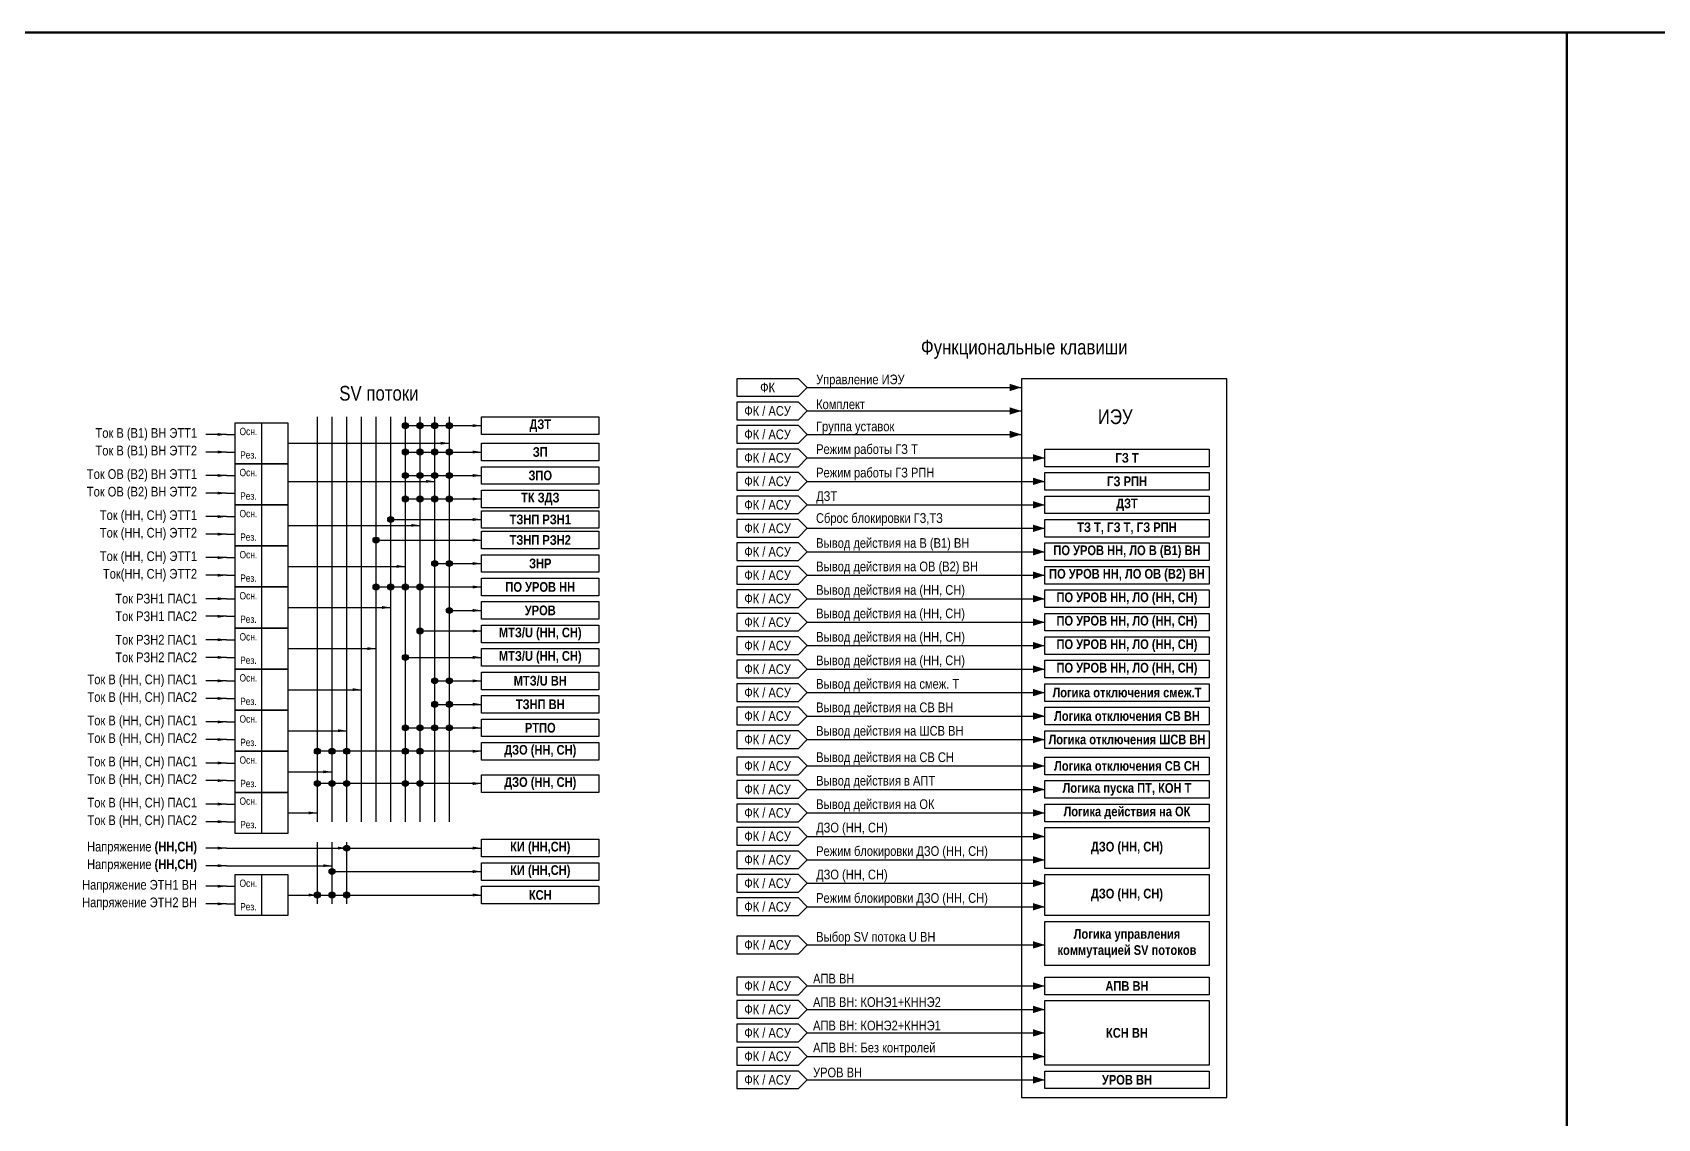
# Model space of a CAD drawing. Header units: millimetres. Extents: x 25558 to 49929, y 1902 to 19390.
# Drawn here: x 43425 to 43979, y 17613 to 17983 of the extents above; entities that cross this region are included whole.
import ezdxf

# ---------------------------------------------------------------- set-up
doc = ezdxf.new("R2010")
doc.units = ezdxf.units.MM
for name, color, linetype, lineweight in [('Основная', 7, 'Continuous', 30), ('Тонкая', 7, 'Continuous', 5), ('Цепи ТН', 200, 'Continuous', 30), ('Цепи ТТ', 23, 'Continuous', 30), ('Цепь - ФК и АСУ', 132, 'Continuous', 30)]:
    doc.layers.add(name, color=color, linetype=linetype, lineweight=lineweight)
doc.styles.add('Narrow', font='ARIALN.TTF')

msp = doc.modelspace()

# ---------------------------------------------------------------- hatches: boundary and pattern name
at = {"layer": 'Цепи ТН'}
h = msp.add_hatch(color=256, dxfattribs=at)
h.dxf.hatch_style = 1
h.paths.add_polyline_path([(43533, 17705, 1), (43531, 17705, 1)])
h = msp.add_hatch(color=256, dxfattribs=at)
h.dxf.hatch_style = 1
h.paths.add_polyline_path([(43528, 17697, 1), (43526, 17697, 1)])
h = msp.add_hatch(color=256, dxfattribs=at)
h.dxf.hatch_style = 1
h.paths.add_polyline_path([(43523, 17689, 1), (43521, 17689, 1)])
h = msp.add_hatch(color=256, dxfattribs=at)
h.dxf.hatch_style = 1
h.paths.add_polyline_path([(43528, 17689, 1), (43526, 17689, 1)])
h = msp.add_hatch(color=256, dxfattribs=at)
h.dxf.hatch_style = 1
h.paths.add_polyline_path([(43533, 17689, 1), (43531, 17689, 1)])
at = {"layer": 'Цепи ТТ'}
h = msp.add_hatch(color=256, dxfattribs=at)
h.dxf.hatch_style = 1
h.paths.add_polyline_path([(43553, 17849, 1), (43551, 17849, 1)])
h = msp.add_hatch(color=256, dxfattribs=at)
h.dxf.hatch_style = 1
h.paths.add_polyline_path([(43558, 17849, 1), (43556, 17849, 1)])
h = msp.add_hatch(color=256, dxfattribs=at)
h.dxf.hatch_style = 1
h.paths.add_polyline_path([(43563, 17849, 1), (43561, 17849, 1)])
h = msp.add_hatch(color=256, dxfattribs=at)
h.dxf.hatch_style = 1
h.paths.add_polyline_path([(43568, 17849, 1), (43566, 17849, 1)])
h = msp.add_hatch(color=256, dxfattribs=at)
h.dxf.hatch_style = 1
h.paths.add_polyline_path([(43553, 17840, 1), (43551, 17840, 1)])
h = msp.add_hatch(color=256, dxfattribs=at)
h.dxf.hatch_style = 1
h.paths.add_polyline_path([(43558, 17840, 1), (43556, 17840, 1)])
h = msp.add_hatch(color=256, dxfattribs=at)
h.dxf.hatch_style = 1
h.paths.add_polyline_path([(43563, 17840, 1), (43561, 17840, 1)])
h = msp.add_hatch(color=256, dxfattribs=at)
h.dxf.hatch_style = 1
h.paths.add_polyline_path([(43568, 17840, 1), (43566, 17840, 1)])
h = msp.add_hatch(color=256, dxfattribs=at)
h.dxf.hatch_style = 1
h.paths.add_polyline_path([(43553, 17832, 1), (43551, 17832, 1)])
h = msp.add_hatch(color=256, dxfattribs=at)
h.dxf.hatch_style = 1
h.paths.add_polyline_path([(43558, 17832, 1), (43556, 17832, 1)])
h = msp.add_hatch(color=256, dxfattribs=at)
h.dxf.hatch_style = 1
h.paths.add_polyline_path([(43563, 17832, 1), (43561, 17832, 1)])
h = msp.add_hatch(color=256, dxfattribs=at)
h.dxf.hatch_style = 1
h.paths.add_polyline_path([(43568, 17832, 1), (43566, 17832, 1)])
h = msp.add_hatch(color=256, dxfattribs=at)
h.dxf.hatch_style = 1
h.paths.add_polyline_path([(43553, 17824, 1), (43551, 17824, 1)])
h = msp.add_hatch(color=256, dxfattribs=at)
h.dxf.hatch_style = 1
h.paths.add_polyline_path([(43558, 17824, 1), (43556, 17824, 1)])
h = msp.add_hatch(color=256, dxfattribs=at)
h.dxf.hatch_style = 1
h.paths.add_polyline_path([(43563, 17824, 1), (43561, 17824, 1)])
h = msp.add_hatch(color=256, dxfattribs=at)
h.dxf.hatch_style = 1
h.paths.add_polyline_path([(43568, 17824, 1), (43566, 17824, 1)])
h = msp.add_hatch(color=256, dxfattribs=at)
h.dxf.hatch_style = 1
h.paths.add_polyline_path([(43548, 17817, 1), (43546, 17817, 1)])
h = msp.add_hatch(color=256, dxfattribs=at)
h.dxf.hatch_style = 1
h.paths.add_polyline_path([(43543, 17810, 1), (43541, 17810, 1)])
h = msp.add_hatch(color=256, dxfattribs=at)
h.dxf.hatch_style = 1
h.paths.add_polyline_path([(43563, 17802, 1), (43561, 17802, 1)])
h = msp.add_hatch(color=256, dxfattribs=at)
h.dxf.hatch_style = 1
h.paths.add_polyline_path([(43568, 17802, 1), (43566, 17802, 1)])
h = msp.add_hatch(color=256, dxfattribs=at)
h.dxf.hatch_style = 1
h.paths.add_polyline_path([(43543, 17794, 1), (43541, 17794, 1)])
h = msp.add_hatch(color=256, dxfattribs=at)
h.dxf.hatch_style = 1
h.paths.add_polyline_path([(43548, 17794, 1), (43546, 17794, 1)])
h = msp.add_hatch(color=256, dxfattribs=at)
h.dxf.hatch_style = 1
h.paths.add_polyline_path([(43553, 17794, 1), (43551, 17794, 1)])
h = msp.add_hatch(color=256, dxfattribs=at)
h.dxf.hatch_style = 1
h.paths.add_polyline_path([(43558, 17794, 1), (43556, 17794, 1)])
h = msp.add_hatch(color=256, dxfattribs=at)
h.dxf.hatch_style = 1
h.paths.add_polyline_path([(43568, 17786, 1), (43566, 17786, 1)])
h = msp.add_hatch(color=256, dxfattribs=at)
h.dxf.hatch_style = 1
h.paths.add_polyline_path([(43558, 17779, 1), (43556, 17779, 1)])
h = msp.add_hatch(color=256, dxfattribs=at)
h.dxf.hatch_style = 1
h.paths.add_polyline_path([(43553, 17770, 1), (43551, 17770, 1)])
h = msp.add_hatch(color=256, dxfattribs=at)
h.dxf.hatch_style = 1
h.paths.add_polyline_path([(43563, 17762, 1), (43561, 17762, 1)])
h = msp.add_hatch(color=256, dxfattribs=at)
h.dxf.hatch_style = 1
h.paths.add_polyline_path([(43568, 17762, 1), (43566, 17762, 1)])
h = msp.add_hatch(color=256, dxfattribs=at)
h.dxf.hatch_style = 1
h.paths.add_polyline_path([(43563, 17754, 1), (43561, 17754, 1)])
h = msp.add_hatch(color=256, dxfattribs=at)
h.dxf.hatch_style = 1
h.paths.add_polyline_path([(43568, 17754, 1), (43566, 17754, 1)])
h = msp.add_hatch(color=256, dxfattribs=at)
h.dxf.hatch_style = 1
h.paths.add_polyline_path([(43553, 17746, 1), (43551, 17746, 1)])
h = msp.add_hatch(color=256, dxfattribs=at)
h.dxf.hatch_style = 1
h.paths.add_polyline_path([(43558, 17746, 1), (43556, 17746, 1)])
h = msp.add_hatch(color=256, dxfattribs=at)
h.dxf.hatch_style = 1
h.paths.add_polyline_path([(43563, 17746, 1), (43561, 17746, 1)])
h = msp.add_hatch(color=256, dxfattribs=at)
h.dxf.hatch_style = 1
h.paths.add_polyline_path([(43568, 17746, 1), (43566, 17746, 1)])
h = msp.add_hatch(color=256, dxfattribs=at)
h.dxf.hatch_style = 1
h.paths.add_polyline_path([(43523, 17738, 1), (43521, 17738, 1)])
h = msp.add_hatch(color=256, dxfattribs=at)
h.dxf.hatch_style = 1
h.paths.add_polyline_path([(43528, 17738, 1), (43526, 17738, 1)])
h = msp.add_hatch(color=256, dxfattribs=at)
h.dxf.hatch_style = 1
h.paths.add_polyline_path([(43533, 17738, 1), (43531, 17738, 1)])
h = msp.add_hatch(color=256, dxfattribs=at)
h.dxf.hatch_style = 1
h.paths.add_polyline_path([(43553, 17738, 1), (43551, 17738, 1)])
h = msp.add_hatch(color=256, dxfattribs=at)
h.dxf.hatch_style = 1
h.paths.add_polyline_path([(43558, 17738, 1), (43556, 17738, 1)])
h = msp.add_hatch(color=256, dxfattribs=at)
h.dxf.hatch_style = 1
h.paths.add_polyline_path([(43523, 17727, 1), (43521, 17727, 1)])
h = msp.add_hatch(color=256, dxfattribs=at)
h.dxf.hatch_style = 1
h.paths.add_polyline_path([(43528, 17727, 1), (43526, 17727, 1)])
h = msp.add_hatch(color=256, dxfattribs=at)
h.dxf.hatch_style = 1
h.paths.add_polyline_path([(43533, 17727, 1), (43531, 17727, 1)])
h = msp.add_hatch(color=256, dxfattribs=at)
h.dxf.hatch_style = 1
h.paths.add_polyline_path([(43553, 17727, 1), (43551, 17727, 1)])
h = msp.add_hatch(color=256, dxfattribs=at)
h.dxf.hatch_style = 1
h.paths.add_polyline_path([(43558, 17727, 1), (43556, 17727, 1)])

# ---------------------------------------------------------------- linework, layer by layer
at = {"layer": 'Основная', "ltscale": 0.3}
msp.add_lwpolyline([(43762, 17620), (43832, 17620), (43832, 17865), (43762, 17865)], close=True, dxfattribs=at)
at = {"layer": 'Основная'}
for points in [[(43578, 17852), (43618, 17852), (43618, 17846), (43578, 17846)], [(43578, 17843), (43618, 17843), (43618, 17837), (43578, 17837)], [(43770, 17841), (43826, 17841), (43826, 17835), (43770, 17835)], [(43578, 17835), (43618, 17835), (43618, 17829), (43578, 17829)], [(43770, 17833), (43826, 17833), (43826, 17827), (43770, 17827)], [(43578, 17827), (43618, 17827), (43618, 17821), (43578, 17821)], [(43770, 17825), (43826, 17825), (43826, 17819), (43770, 17819)], [(43578, 17820), (43618, 17820), (43618, 17814), (43578, 17814)], [(43770, 17817), (43826, 17817), (43826, 17811), (43770, 17811)], [(43578, 17813), (43618, 17813), (43618, 17807), (43578, 17807)], [(43578, 17805), (43618, 17805), (43618, 17799), (43578, 17799)], [(43770, 17809), (43826, 17809), (43826, 17803), (43770, 17803)], [(43770, 17801), (43826, 17801), (43826, 17795), (43770, 17795)], [(43578, 17797), (43618, 17797), (43618, 17791), (43578, 17791)], [(43578, 17789), (43618, 17789), (43618, 17783), (43578, 17783)], [(43770, 17793), (43826, 17793), (43826, 17787), (43770, 17787)], [(43770, 17785), (43826, 17785), (43826, 17779), (43770, 17779)], [(43578, 17781), (43618, 17781), (43618, 17775), (43578, 17775)], [(43770, 17777), (43826, 17777), (43826, 17771), (43770, 17771)], [(43578, 17773), (43618, 17773), (43618, 17767), (43578, 17767)], [(43770, 17769), (43826, 17769), (43826, 17763), (43770, 17763)], [(43578, 17765), (43618, 17765), (43618, 17759), (43578, 17759)], [(43770, 17761), (43826, 17761), (43826, 17755), (43770, 17755)], [(43578, 17757), (43618, 17757), (43618, 17751), (43578, 17751)], [(43578, 17749), (43618, 17749), (43618, 17743), (43578, 17743)], [(43770, 17753), (43826, 17753), (43826, 17747), (43770, 17747)], [(43770, 17745), (43826, 17745), (43826, 17739), (43770, 17739)], [(43578, 17741), (43618, 17741), (43618, 17735), (43578, 17735)], [(43770, 17736), (43826, 17736), (43826, 17730), (43770, 17730)], [(43578, 17730), (43618, 17730), (43618, 17724), (43578, 17724)], [(43770, 17728), (43826, 17728), (43826, 17722), (43770, 17722)], [(43770, 17720), (43826, 17720), (43826, 17714), (43770, 17714)], [(43770, 17712), (43826, 17712), (43826, 17698), (43770, 17698)], [(43578, 17708), (43618, 17708), (43618, 17702), (43578, 17702)], [(43578, 17700), (43618, 17700), (43618, 17694), (43578, 17694)], [(43770, 17696), (43826, 17696), (43826, 17682), (43770, 17682)], [(43578, 17692), (43618, 17692), (43618, 17686), (43578, 17686)], [(43770, 17680), (43826, 17680), (43826, 17665), (43770, 17665)], [(43770, 17661), (43826, 17661), (43826, 17655), (43770, 17655)], [(43770, 17653), (43826, 17653), (43826, 17631), (43770, 17631)], [(43770, 17629), (43826, 17629), (43826, 17623), (43770, 17623)]]:
    msp.add_lwpolyline(points, close=True, dxfattribs=at)
at = {"layer": 'Тонкая', "color": 3, "lineweight": 50}
for points in [[(43948, 17143), (43354, 17143), (43354, 17983), (43948, 17983)], [(44542, 17143), (43948, 17143), (43948, 17983), (44542, 17983)]]:
    msp.add_lwpolyline(points, close=True, dxfattribs=at)
at = {"layer": 'Цепи ТН'}
for p, q in [((43491, 17705), (43494, 17705)), ((43494, 17705), (43532, 17705)), ((43491, 17699), (43527, 17699)), ((43512, 17689), (43522, 17689))]:
    msp.add_line(p, q, dxfattribs=at)
for points in [[(43491, 17705), (43484, 17705)], [(43522, 17707), (43522, 17686)], [(43527, 17707), (43527, 17686)], [(43532, 17707), (43532, 17686)], [(43532, 17705), (43578, 17705)], [(43491, 17699), (43484, 17699)], [(43503, 17696), (43503, 17682)], [(43527, 17697), (43578, 17697)], [(43491, 17692), (43484, 17692)], [(43491, 17692), (43494, 17692)], [(43522, 17689), (43578, 17689)], [(43491, 17686), (43484, 17686)], [(43491, 17686), (43494, 17686)]]:
    msp.add_lwpolyline(points, dxfattribs=at)
for points in [[(43491, 17705, 0, 1, 0), (43488, 17705, 0, 0, 0)], [(43532, 17705, 0, 1, 0), (43529, 17705, 0, 0, 0)], [(43578, 17705, 0, 1, 0), (43575, 17705, 0, 0, 0)], [(43491, 17699, 0, 1, 0), (43488, 17699, 0, 0, 0)], [(43527, 17699, 0, 1, 0), (43524, 17699, 0, 0, 0)], [(43578, 17697, 0, 1, 0), (43575, 17697, 0, 0, 0)], [(43491, 17692, 0, 1, 0), (43488, 17692, 0, 0, 0)], [(43522, 17689, 0, 1, 0), (43519, 17689, 0, 0, 0)], [(43578, 17689, 0, 1, 0), (43575, 17689, 0, 0, 0)], [(43491, 17686, 0, 1, 0), (43488, 17686, 0, 0, 0)]]:
    msp.add_lwpolyline(points, format="xyseb", dxfattribs=at)
msp.add_lwpolyline([(43494, 17696), (43512, 17696), (43512, 17682), (43494, 17682)], close=True, dxfattribs=at)
for centre in [(43532, 17705), (43527, 17697), (43522, 17689), (43527, 17689), (43532, 17689)]:
    msp.add_circle(centre, 1, dxfattribs=at)
at = {"layer": 'Цепи ТТ', "ltscale": 0.3}
for p, q in [((43512, 17830), (43562, 17830)), ((43512, 17801), (43552, 17801)), ((43512, 17787), (43547, 17787)), ((43512, 17773), (43542, 17773)), ((43512, 17759), (43537, 17759)), ((43512, 17745), (43532, 17745)), ((43578, 17738), (43522, 17738)), ((43512, 17731), (43527, 17731)), ((43578, 17727), (43522, 17727)), ((43512, 17717), (43522, 17717))]:
    msp.add_line(p, q, dxfattribs=at)
at = {"layer": 'Цепи ТТ'}
for points in [[(43494, 17850), (43512, 17850), (43512, 17836), (43494, 17836)], [(43494, 17836), (43512, 17836), (43512, 17822), (43494, 17822)], [(43494, 17822), (43512, 17822), (43512, 17808), (43494, 17808)], [(43494, 17808), (43512, 17808), (43512, 17794), (43494, 17794)], [(43494, 17794), (43512, 17794), (43512, 17780), (43494, 17780)], [(43494, 17780), (43512, 17780), (43512, 17766), (43494, 17766)], [(43494, 17766), (43512, 17766), (43512, 17752), (43494, 17752)], [(43494, 17752), (43512, 17752), (43512, 17738), (43494, 17738)], [(43494, 17738), (43512, 17738), (43512, 17724), (43494, 17724)], [(43494, 17724), (43512, 17724), (43512, 17710), (43494, 17710)]]:
    msp.add_lwpolyline(points, close=True, dxfattribs=at)
for points in [[(43503, 17850), (43503, 17836)], [(43522, 17852), (43522, 17714)], [(43527, 17852), (43527, 17714)], [(43532, 17852), (43532, 17714)], [(43537, 17852), (43537, 17714)], [(43542, 17852), (43542, 17714)], [(43547, 17852), (43547, 17714)], [(43552, 17852), (43552, 17714)], [(43557, 17852), (43557, 17714)], [(43491, 17846), (43484, 17846)], [(43491, 17846), (43494, 17846)], [(43491, 17840), (43484, 17840)], [(43491, 17840), (43494, 17840)], [(43491, 17832), (43484, 17832)], [(43491, 17832), (43494, 17832)], [(43503, 17836), (43503, 17822)], [(43491, 17826), (43484, 17826)], [(43491, 17826), (43494, 17826)], [(43503, 17822), (43503, 17808)], [(43491, 17818), (43484, 17818)], [(43491, 17818), (43494, 17818)], [(43491, 17812), (43484, 17812)], [(43491, 17812), (43494, 17812)], [(43503, 17808), (43503, 17794)], [(43491, 17804), (43484, 17804)], [(43491, 17804), (43494, 17804)], [(43491, 17798), (43484, 17798)], [(43491, 17798), (43494, 17798)], [(43503, 17794), (43503, 17780)], [(43491, 17790), (43484, 17790)], [(43491, 17790), (43494, 17790)], [(43491, 17784), (43484, 17784)], [(43491, 17784), (43494, 17784)], [(43503, 17780), (43503, 17766)], [(43491, 17776), (43484, 17776)], [(43491, 17776), (43494, 17776)], [(43491, 17770), (43484, 17770)], [(43491, 17770), (43494, 17770)], [(43503, 17766), (43503, 17752)], [(43491, 17762), (43484, 17762)], [(43491, 17762), (43494, 17762)], [(43491, 17756), (43484, 17756)], [(43491, 17756), (43494, 17756)], [(43503, 17752), (43503, 17738)], [(43491, 17748), (43484, 17748)], [(43491, 17748), (43494, 17748)], [(43491, 17742), (43484, 17742)], [(43491, 17742), (43494, 17742)], [(43503, 17738), (43503, 17724)], [(43491, 17734), (43484, 17734)], [(43491, 17734), (43494, 17734)], [(43491, 17728), (43484, 17728)], [(43491, 17728), (43494, 17728)], [(43503, 17724), (43503, 17710)], [(43491, 17720), (43484, 17720)], [(43491, 17720), (43494, 17720)], [(43491, 17714), (43484, 17714)], [(43491, 17714), (43494, 17714)]]:
    msp.add_lwpolyline(points, dxfattribs=at)
at = {"layer": 'Цепи ТТ', "ltscale": 0.3}
for points in [[(43552, 17849), (43578, 17849)], [(43562, 17852), (43562, 17714)], [(43567, 17852), (43567, 17714)], [(43512, 17843), (43567, 17843)], [(43552, 17840), (43578, 17840)], [(43552, 17832), (43578, 17832)], [(43552, 17824), (43578, 17824)], [(43547, 17817), (43578, 17817)], [(43512, 17815), (43557, 17815)], [(43542, 17810), (43578, 17810)], [(43562, 17802), (43578, 17802)], [(43542, 17794), (43578, 17794)], [(43567, 17786), (43578, 17786)], [(43557, 17779), (43578, 17779)], [(43552, 17770), (43578, 17770)], [(43562, 17762), (43578, 17762)], [(43562, 17754), (43578, 17754)], [(43552, 17746), (43578, 17746)]]:
    msp.add_lwpolyline(points, dxfattribs=at)
at = {"layer": 'Цепи ТТ'}
for points in [[(43578, 17849, 0, 1, 0), (43575, 17849, 0, 0, 0)], [(43491, 17846, 0, 1, 0), (43488, 17846, 0, 0, 0)], [(43567, 17843, 0, 1, 0), (43564, 17843, 0, 0, 0)], [(43491, 17840, 0, 1, 0), (43488, 17840, 0, 0, 0)], [(43578, 17840, 0, 1, 0), (43575, 17840, 0, 0, 0)], [(43491, 17832, 0, 1, 0), (43488, 17832, 0, 0, 0)], [(43578, 17832, 0, 1, 0), (43575, 17832, 0, 0, 0)], [(43491, 17826, 0, 1, 0), (43488, 17826, 0, 0, 0)], [(43562, 17830, 0, 1, 0), (43559, 17830, 0, 0, 0)], [(43578, 17824, 0, 1, 0), (43575, 17824, 0, 0, 0)], [(43491, 17818, 0, 1, 0), (43488, 17818, 0, 0, 0)], [(43557, 17815, 0, 1, 0), (43554, 17815, 0, 0, 0)], [(43578, 17817, 0, 1, 0), (43575, 17817, 0, 0, 0)], [(43491, 17812, 0, 1, 0), (43488, 17812, 0, 0, 0)], [(43578, 17810, 0, 1, 0), (43575, 17810, 0, 0, 0)], [(43491, 17804, 0, 1, 0), (43488, 17804, 0, 0, 0)], [(43552, 17801, 0, 1, 0), (43549, 17801, 0, 0, 0)], [(43578, 17802, 0, 1, 0), (43575, 17802, 0, 0, 0)], [(43491, 17798, 0, 1, 0), (43488, 17798, 0, 0, 0)], [(43578, 17794, 0, 1, 0), (43575, 17794, 0, 0, 0)], [(43491, 17790, 0, 1, 0), (43488, 17790, 0, 0, 0)], [(43491, 17784, 0, 1, 0), (43488, 17784, 0, 0, 0)], [(43547, 17787, 0, 1, 0), (43544, 17787, 0, 0, 0)], [(43578, 17786, 0, 1, 0), (43575, 17786, 0, 0, 0)], [(43578, 17779, 0, 1, 0), (43575, 17779, 0, 0, 0)], [(43491, 17776, 0, 1, 0), (43488, 17776, 0, 0, 0)], [(43542, 17773, 0, 1, 0), (43539, 17773, 0, 0, 0)], [(43491, 17770, 0, 1, 0), (43488, 17770, 0, 0, 0)], [(43578, 17770, 0, 1, 0), (43575, 17770, 0, 0, 0)], [(43491, 17762, 0, 1, 0), (43488, 17762, 0, 0, 0)], [(43578, 17762, 0, 1, 0), (43575, 17762, 0, 0, 0)], [(43491, 17756, 0, 1, 0), (43488, 17756, 0, 0, 0)], [(43537, 17759, 0, 1, 0), (43534, 17759, 0, 0, 0)], [(43578, 17754, 0, 1, 0), (43575, 17754, 0, 0, 0)], [(43491, 17748, 0, 1, 0), (43488, 17748, 0, 0, 0)], [(43532, 17745, 0, 1, 0), (43529, 17745, 0, 0, 0)], [(43578, 17746, 0, 1, 0), (43575, 17746, 0, 0, 0)], [(43491, 17742, 0, 1, 0), (43488, 17742, 0, 0, 0)], [(43578, 17738, 0, 1, 0), (43575, 17738, 0, 0, 0)], [(43491, 17734, 0, 1, 0), (43488, 17734, 0, 0, 0)], [(43491, 17728, 0, 1, 0), (43488, 17728, 0, 0, 0)], [(43527, 17731, 0, 1, 0), (43524, 17731, 0, 0, 0)], [(43578, 17727, 0, 1, 0), (43575, 17727, 0, 0, 0)], [(43491, 17720, 0, 1, 0), (43488, 17720, 0, 0, 0)], [(43522, 17717, 0, 1, 0), (43519, 17717, 0, 0, 0)], [(43491, 17714, 0, 1, 0), (43488, 17714, 0, 0, 0)]]:
    msp.add_lwpolyline(points, format="xyseb", dxfattribs=at)
for centre in [(43552, 17849), (43557, 17849), (43562, 17849), (43567, 17849), (43552, 17840), (43557, 17840), (43562, 17840), (43567, 17840), (43552, 17832), (43557, 17832), (43562, 17832), (43567, 17832), (43552, 17824), (43557, 17824), (43562, 17824), (43567, 17824), (43547, 17817), (43542, 17810), (43562, 17802), (43567, 17802), (43542, 17794), (43547, 17794), (43552, 17794), (43557, 17794), (43567, 17786), (43557, 17779), (43552, 17770), (43562, 17762), (43567, 17762), (43562, 17754), (43567, 17754), (43552, 17746), (43557, 17746), (43562, 17746), (43567, 17746), (43522, 17738), (43527, 17738), (43532, 17738), (43552, 17738), (43557, 17738), (43522, 17727), (43527, 17727), (43532, 17727), (43552, 17727), (43557, 17727)]:
    msp.add_circle(centre, 1, dxfattribs=at)
at = {"layer": 'Цепь - ФК и АСУ', "ltscale": 0.3}
for points in [[(43689, 17862), (43686, 17865), (43665, 17865), (43665, 17859), (43686, 17859), (43689, 17862)], [(43689, 17854), (43686, 17857), (43665, 17857), (43665, 17851), (43686, 17851), (43689, 17854)], [(43689, 17846), (43686, 17849), (43665, 17849), (43665, 17843), (43686, 17843), (43689, 17846)], [(43689, 17838), (43686, 17841), (43665, 17841), (43665, 17835), (43686, 17835), (43689, 17838)], [(43689, 17830), (43686, 17833), (43665, 17833), (43665, 17827), (43686, 17827), (43689, 17830)], [(43689, 17822), (43686, 17825), (43665, 17825), (43665, 17819), (43686, 17819), (43689, 17822)], [(43689, 17814), (43686, 17817), (43665, 17817), (43665, 17811), (43686, 17811), (43689, 17814)], [(43689, 17806), (43686, 17809), (43665, 17809), (43665, 17803), (43686, 17803), (43689, 17806)], [(43689, 17798), (43686, 17801), (43665, 17801), (43665, 17795), (43686, 17795), (43689, 17798)], [(43689, 17790), (43686, 17793), (43665, 17793), (43665, 17787), (43686, 17787), (43689, 17790)], [(43689, 17782), (43686, 17785), (43665, 17785), (43665, 17779), (43686, 17779), (43689, 17782)], [(43689, 17774), (43686, 17777), (43665, 17777), (43665, 17771), (43686, 17771), (43689, 17774)], [(43689, 17766), (43686, 17769), (43665, 17769), (43665, 17763), (43686, 17763), (43689, 17766)], [(43689, 17758), (43686, 17761), (43665, 17761), (43665, 17755), (43686, 17755), (43689, 17758)], [(43689, 17750), (43686, 17753), (43665, 17753), (43665, 17747), (43686, 17747), (43689, 17750)], [(43689, 17742), (43686, 17745), (43665, 17745), (43665, 17739), (43686, 17739), (43689, 17742)], [(43689, 17733), (43686, 17736), (43665, 17736), (43665, 17730), (43686, 17730), (43689, 17733)], [(43689, 17725), (43686, 17728), (43665, 17728), (43665, 17722), (43686, 17722), (43689, 17725)], [(43689, 17717), (43686, 17720), (43665, 17720), (43665, 17714), (43686, 17714), (43689, 17717)], [(43689, 17709), (43686, 17712), (43665, 17712), (43665, 17706), (43686, 17706), (43689, 17709)], [(43689, 17701), (43686, 17704), (43665, 17704), (43665, 17698), (43686, 17698), (43689, 17701)], [(43689, 17693), (43686, 17696), (43665, 17696), (43665, 17690), (43686, 17690), (43689, 17693)], [(43689, 17685), (43686, 17688), (43665, 17688), (43665, 17682), (43686, 17682), (43689, 17685)], [(43689, 17672), (43686, 17675), (43665, 17675), (43665, 17669), (43686, 17669), (43689, 17672)], [(43689, 17658), (43686, 17661), (43665, 17661), (43665, 17655), (43686, 17655), (43689, 17658)], [(43689, 17650), (43686, 17653), (43665, 17653), (43665, 17647), (43686, 17647), (43689, 17650)], [(43689, 17642), (43686, 17645), (43665, 17645), (43665, 17639), (43686, 17639), (43689, 17642)], [(43689, 17634), (43686, 17637), (43665, 17637), (43665, 17631), (43686, 17631), (43689, 17634)], [(43689, 17626), (43686, 17629), (43665, 17629), (43665, 17623), (43686, 17623), (43689, 17626)]]:
    msp.add_lwpolyline(points, dxfattribs=at)
at = {"layer": 'Цепь - ФК и АСУ'}
for points in [[(43689, 17862), (43762, 17862)], [(43689, 17854), (43762, 17854)], [(43689, 17846), (43762, 17846)], [(43689, 17838), (43770, 17838), (43770, 17838), (43770, 17838)], [(43689, 17830), (43770, 17830), (43770, 17830), (43770, 17830)], [(43689, 17822), (43770, 17822), (43770, 17822), (43770, 17822)], [(43689, 17814), (43770, 17814), (43770, 17814), (43770, 17814)], [(43689, 17806), (43770, 17806), (43770, 17806), (43770, 17806)], [(43689, 17798), (43770, 17798), (43770, 17798), (43770, 17798)], [(43689, 17790), (43770, 17790), (43770, 17790), (43770, 17790)], [(43689, 17782), (43770, 17782), (43770, 17782), (43770, 17782)], [(43689, 17774), (43770, 17774), (43770, 17774), (43770, 17774)], [(43689, 17766), (43770, 17766), (43770, 17766), (43770, 17766)], [(43689, 17758), (43770, 17758), (43770, 17758), (43770, 17758)], [(43689, 17750), (43770, 17750), (43770, 17750), (43770, 17750)], [(43689, 17742), (43770, 17742), (43770, 17742), (43770, 17742)], [(43689, 17733), (43770, 17733), (43770, 17733), (43770, 17733)], [(43689, 17725), (43770, 17725), (43770, 17725), (43770, 17725)], [(43689, 17717), (43770, 17717), (43770, 17717), (43770, 17717)], [(43689, 17709), (43770, 17709), (43770, 17709), (43770, 17709)], [(43689, 17701), (43770, 17701), (43770, 17701), (43770, 17701)], [(43689, 17693), (43770, 17693), (43770, 17693), (43770, 17693)], [(43689, 17685), (43770, 17685), (43770, 17685), (43770, 17685)], [(43689, 17672), (43770, 17672)], [(43689, 17658), (43770, 17658), (43770, 17658), (43770, 17658)], [(43689, 17650), (43770, 17650), (43770, 17650), (43770, 17650)], [(43689, 17642), (43770, 17642), (43770, 17642), (43770, 17642)], [(43689, 17634), (43770, 17634), (43770, 17634), (43770, 17634)], [(43689, 17626), (43770, 17626), (43770, 17626), (43770, 17626)]]:
    msp.add_lwpolyline(points, dxfattribs=at)
at = {"layer": 'Цепь - ФК и АСУ', "ltscale": 0.3}
for points in [[(43762, 17862, 0, 2.5, 0), (43758, 17862, 0, 0, 0)], [(43762, 17854, 0, 2.5, 0), (43758, 17854, 0, 0, 0)], [(43762, 17846, 0, 2.5, 0), (43758, 17846, 0, 0, 0)], [(43770, 17838, 0, 2.5, 0), (43766, 17838, 0, 0, 0)], [(43770, 17830, 0, 2.5, 0), (43766, 17830, 0, 0, 0)], [(43770, 17822, 0, 2.5, 0), (43766, 17822, 0, 0, 0)], [(43770, 17814, 0, 2.5, 0), (43766, 17814, 0, 0, 0)], [(43770, 17806, 0, 2.5, 0), (43766, 17806, 0, 0, 0)], [(43770, 17798, 0, 2.5, 0), (43766, 17798, 0, 0, 0)], [(43770, 17790, 0, 2.5, 0), (43766, 17790, 0, 0, 0)], [(43770, 17782, 0, 2.5, 0), (43766, 17782, 0, 0, 0)], [(43770, 17774, 0, 2.5, 0), (43766, 17774, 0, 0, 0)], [(43770, 17766, 0, 2.5, 0), (43766, 17766, 0, 0, 0)], [(43770, 17758, 0, 2.5, 0), (43766, 17758, 0, 0, 0)], [(43770, 17750, 0, 2.5, 0), (43766, 17750, 0, 0, 0)], [(43770, 17742, 0, 2.5, 0), (43766, 17742, 0, 0, 0)], [(43770, 17733, 0, 2.5, 0), (43766, 17733, 0, 0, 0)], [(43770, 17725, 0, 2.5, 0), (43766, 17725, 0, 0, 0)], [(43770, 17717, 0, 2.5, 0), (43766, 17717, 0, 0, 0)], [(43770, 17709, 0, 2.5, 0), (43766, 17709, 0, 0, 0)], [(43770, 17701, 0, 2.5, 0), (43766, 17701, 0, 0, 0)], [(43770, 17693, 0, 2.5, 0), (43766, 17693, 0, 0, 0)], [(43770, 17685, 0, 2.5, 0), (43766, 17685, 0, 0, 0)], [(43770, 17672, 0, 2.5, 0), (43766, 17672, 0, 0, 0)], [(43770, 17658, 0, 2.5, 0), (43766, 17658, 0, 0, 0)], [(43770, 17650, 0, 2.5, 0), (43766, 17650, 0, 0, 0)], [(43770, 17642, 0, 2.5, 0), (43766, 17642, 0, 0, 0)], [(43770, 17634, 0, 2.5, 0), (43766, 17634, 0, 0, 0)], [(43770, 17626, 0, 2.5, 0), (43766, 17626, 0, 0, 0)]]:
    msp.add_lwpolyline(points, format="xyseb", dxfattribs=at)

# ---------------------------------------------------------------- texts
at = {"layer": 'Основная', "style": 'Narrow'}
for s, insert, char_height, width, attachment_point in [('Функциональные клавиши', (43763, 17875), 5, 188.2306, 5), (' Управление ИЭУ', (43691, 17864.25), 3.3, 71.4983, 4), ('SV потоки ', (43543, 17860), 5, 188.2306, 5), ('ФК', (43675.5, 17862), 3.3, 21, 5), ('ФК / АСУ', (43675.5, 17854), 3.3, 21, 5), (' Комплект', (43691, 17856.25), 3.3, 71.4983, 4), ('ИЭУ', (43794, 17852), 5, 64, 5), ('{\\fArial Narrow|b1|i0|c204|p34;\\C0;ДЗТ}', (43598, 17849), 3.3, 40, 5), (' Группа уставок', (43691, 17848.25), 3.3, 71, 4), ('Ток В (В1) ВН ЭТТ1', (43481, 17846), 3.3, 71.4983, 6), ('ФК / АСУ', (43675.5, 17846), 3.3, 21, 5), ('Ток В (В1) ВН ЭТТ2', (43481, 17840), 3.3, 71.4983, 6), ('{\\fArial Narrow|b1|i0|c204|p34;\\C0;ЗП}', (43598, 17840), 3.3, 40, 5), ('ФК / АСУ', (43675.5, 17838), 3.3, 21, 5), (' Режим работы ГЗ Т', (43691, 17840.5), 3.3, 71.4983, 4), ('{\\fArial Narrow|b1|i0|c204|p34;\\C0;ГЗ Т}', (43798, 17838), 3.3, 56, 5), ('Ток ОВ (В2) ВН ЭТТ1', (43481, 17832), 3.3, 71.4983, 6), ('{\\fArial Narrow|b1|i0|c204|p34;\\C0;ЗПО}', (43598, 17832), 3.3, 40, 5), (' Режим работы ГЗ РПН', (43691, 17832.5), 3.3, 73.8439, 4), ('Ток ОВ (В2) ВН ЭТТ2', (43481, 17826), 3.3, 71.4983, 6), ('ФК / АСУ', (43675.5, 17830), 3.3, 21, 5), (' ДЗТ', (43691, 17824.5), 3.3, 73.8439, 4), ('{\\fArial Narrow|b1|i0|c204|p34;\\C0;ГЗ РПН}', (43798, 17830), 3.3, 56, 5), ('{\\fArial Narrow|b1|i0|c204|p34;\\C0;ТК ЗДЗ}', (43598, 17824), 3.3, 40, 5), ('ФК / АСУ', (43675.5, 17822), 3.3, 21, 5), ('{\\fArial Narrow|b1|i0|c204|p34;\\C0;ДЗТ}', (43798, 17822), 3.3, 56, 5), ('Ток (НН, СН) ЭТТ1', (43481, 17818), 3.3, 71.4983, 6), ('{\\fArial Narrow|b1|i0|c204|p34;ТЗНП РЗН1}', (43598, 17817), 3.3, 40, 5), ('ФК / АСУ', (43675.5, 17814), 3.3, 21, 5), ('Сброс блокировки ГЗ,ТЗ', (43692, 17817), 3.3, 73.8439, 4), ('{\\fArial Narrow|b1|i0|c204|p34;\\C0;ТЗ Т, ГЗ Т, ГЗ РПН}', (43798, 17814), 3.3, 56, 5), ('Ток (НН, СН) ЭТТ2', (43481, 17812), 3.3, 71.4983, 6), ('{\\fArial Narrow|b1|i0|c204|p34;ТЗНП РЗН2}', (43598, 17810), 3.3, 40, 5), (' Вывод действия на В (В1) ВН', (43691, 17808.5), 3.3, 73.8439, 4), ('Ток (НН, СН) ЭТТ1', (43481, 17804), 3.3, 71.4983, 6), ('ФК / АСУ', (43675.5, 17806), 3.3, 21, 5), ('{\\fArial Narrow|b1|i0|c204|p34;\\C0;ПО УРОВ НН, ЛО В (В1) ВН}', (43798, 17806), 3.3, 56, 5), ('Ток(НН, СН) ЭТТ2', (43481, 17798), 3.3, 71.4983, 6), ('{\\fArial Narrow|b1|i0|c204|p34;\\C0;ЗНР}', (43598, 17802), 3.3, 40, 5), ('ФК / АСУ', (43675.5, 17798), 3.3, 21, 5), (' Вывод действия на ОВ (В2) ВН', (43691, 17800.5), 3.3, 73.8439, 4), ('{\\fArial Narrow|b1|i0|c204|p34;\\C0;ПО УРОВ НН, ЛО ОВ (В2) ВН}', (43798, 17798), 3.3, 56, 5), ('{\\fArial Narrow|b1|i0|c204|p34;ПО УРОВ НН}', (43598, 17794), 3.3, 40, 5), (' Вывод действия на (НН, СН)', (43691, 17792.5), 3.3, 73.8439, 4), ('Ток РЗН1 ПАС1', (43481, 17790), 3.3, 71.4983, 6), ('{\\fArial Narrow|b1|i0|c204|p34;\\C0;УРОВ}', (43598, 17786), 3.3, 40, 5), ('ФК / АСУ', (43675.5, 17790), 3.3, 21, 5), ('{\\fArial Narrow|b1|i0|c204|p34;\\C0;ПО УРОВ НН, ЛО (НН, СН)}', (43798, 17790), 3.3, 56, 5), ('Ток РЗН1 ПАС2', (43481, 17784), 3.3, 71.4983, 6), ('ФК / АСУ', (43675.5, 17782), 3.3, 21, 5), (' Вывод действия на (НН, СН)', (43691, 17784.5), 3.3, 73.8439, 4), ('{\\fArial Narrow|b1|i0|c204|p34;\\C0;ПО УРОВ НН, ЛО (НН, СН)}', (43798, 17782), 3.3, 56, 5), ('Ток РЗН2 ПАС1', (43481, 17776), 3.3, 71.4983, 6), ('{\\fArial Narrow|b1|i0|c204|p34;МТЗ/U (НН, СН)}', (43598, 17778), 3.3, 40, 5), (' Вывод действия на (НН, СН)', (43691, 17776.5), 3.3, 73.8439, 4), ('Ток РЗН2 ПАС2', (43481, 17770), 3.3, 71.4983, 6), ('{\\fArial Narrow|b1|i0|c204|p34;МТЗ/U (НН, СН)}', (43598, 17770), 3.3, 40, 5), ('ФК / АСУ', (43675.5, 17774), 3.3, 21, 5), ('{\\fArial Narrow|b1|i0|c204|p34;\\C0;ПО УРОВ НН, ЛО (НН, СН)}', (43798, 17774), 3.3, 56, 5), ('ФК / АСУ', (43675.5, 17766), 3.3, 21, 5), (' Вывод действия на (НН, СН)', (43691, 17768.5), 3.3, 73.8439, 4), ('{\\fArial Narrow|b1|i0|c204|p34;\\C0;ПО УРОВ НН, ЛО (НН, СН)}', (43798, 17766), 3.3, 56, 5), ('Ток В (НН, СН) ПАС1 ', (43481, 17762), 3.3, 71.4983, 6), ('{\\fArial Narrow|b1|i0|c204|p34;МТЗ/U ВН}', (43598, 17762), 3.3, 40, 5), (' Вывод действия на смеж. Т', (43691, 17760.5), 3.3, 73.8439, 4), ('Ток В (НН, СН) ПАС2', (43481, 17756), 3.3, 71.4983, 6), ('{\\fArial Narrow|b1|i0|c204|p34;ТЗНП ВН}', (43598, 17754), 3.3, 40, 5), ('ФК / АСУ', (43675.5, 17758), 3.3, 21, 5), (' Вывод действия на СВ ВН', (43691, 17752.5), 3.3, 73.8439, 4), ('{\\fArial Narrow|b1|i0|c204|p34;\\C0;Логика отключения смеж.Т}', (43798, 17758), 3.3, 56, 5), ('Ток В (НН, СН) ПАС1 ', (43481, 17748), 3.3, 71.4983, 6), ('ФК / АСУ', (43675.5, 17750), 3.3, 21, 5), ('{\\fArial Narrow|b1|i0|c204|p34;\\C0;Логика отключения СВ ВН}', (43798, 17750), 3.3, 56, 5), ('Ток В (НН, СН) ПАС2', (43481, 17742), 3.3, 71.4983, 6), ('{\\fArial Narrow|b1|i0|c204|p34;\\C0;РТПО}', (43598, 17746), 3.3, 40, 5), ('ФК / АСУ', (43675.5, 17742), 3.3, 21, 5), (' Вывод действия на ШСВ ВН', (43691, 17744.5), 3.3, 73.8439, 4), ('{\\fArial Narrow|b1|i0|c204|p34;\\C0;Логика отключения ШСВ ВН}', (43798, 17742), 3.3, 56, 5), ('{\\fArial Narrow|b1|i0|c204|p34;\\C0;ДЗО \\C256;(НН, СН)}', (43598, 17738), 3.3, 40, 5), (' Вывод действия на СВ СН', (43691, 17735.5), 3.3, 73.8439, 4), ('Ток В (НН, СН) ПАС1 ', (43481, 17734), 3.3, 71.4983, 6), ('ФК / АСУ', (43675.5, 17733), 3.3, 21, 5), ('{\\fArial Narrow|b1|i0|c204|p34;\\C0;Логика отключения СВ СН}', (43798, 17733), 3.3, 56, 5), ('Ток В (НН, СН) ПАС2', (43481, 17728), 3.3, 71.4983, 6), ('{\\fArial Narrow|b1|i0|c204|p34;\\C0;ДЗО \\C256;(НН, СН)}', (43598, 17727), 3.3, 40, 5), ('ФК / АСУ', (43675.5, 17725), 3.3, 21, 5), (' Вывод действия в АПТ', (43691, 17727.5), 3.3, 73.8439, 4), ('{\\fArial Narrow|b1|i0|c204|p34;\\C0;Логика пуска ПТ, КОН Т}', (43798, 17725), 3.3, 56, 5), ('Ток В (НН, СН) ПАС1 ', (43481, 17720), 3.3, 71.4983, 6), (' Вывод действия на ОК', (43691, 17719.5), 3.3, 73.8439, 4), ('Ток В (НН, СН) ПАС2', (43481, 17714), 3.3, 71.4983, 6), ('ФК / АСУ', (43675.5, 17717), 3.3, 21, 5), ('{\\fArial Narrow|b1|i0|c204|p34;\\C0;Логика действия на ОК}', (43798, 17717), 3.3, 56, 5), ('ФК / АСУ', (43675.5, 17709), 3.3, 21, 5), (' ДЗО (НН, СН)', (43691, 17711.5), 3.3, 73.8439, 4), ('Напряжение {\\fArial Narrow|b1|i0|c204|p34;\\C0;(НН,СН)}', (43481, 17705), 3.3, 71.4983, 6), ('{\\fArial Narrow|b1|i0|c204|p34;\\C0;КИ (НН,СН)}', (43598, 17705), 3.3, 40, 5), (' Режим блокировки ДЗО (НН, СН)', (43691, 17703.5), 3.3, 73.8439, 4), ('{\\fArial Narrow|b1|i0|c204|p34;\\C0;ДЗО (НН, СН)}', (43798, 17705), 3.3, 56, 5), ('Напряжение {\\fArial Narrow|b1|i0|c204|p34;\\C0;(НН,СН)}', (43481, 17699), 3.3, 71.4983, 6), ('{\\fArial Narrow|b1|i0|c204|p34;\\C0;КИ (НН,СН)}', (43598, 17697), 3.3, 40, 5), ('ФК / АСУ', (43675.5, 17701), 3.3, 21, 5), ('Напряжение ЭТН1 ВН', (43481, 17692), 3.3, 71.4983, 6), ('ФК / АСУ', (43675.5, 17693), 3.3, 21, 5), (' ДЗО (НН, СН)', (43691, 17695.5), 3.3, 73.8439, 4), ('Напряжение ЭТН2 ВН', (43481, 17686), 3.3, 71.4983, 6), ('{\\fArial Narrow|b1|i0|c204|p34;\\C0;КСН}', (43598, 17689), 3.3, 40, 5), (' Режим блокировки ДЗО (НН, СН)', (43691, 17687.5), 3.3, 73.8439, 4), ('{\\fArial Narrow|b1|i0|c204|p34;\\C0;ДЗО (НН, СН)}', (43798, 17689), 3.3, 56, 5), ('ФК / АСУ', (43675.5, 17685), 3.3, 21, 5), ('{\\fArial Narrow|b1|i0|c204|p34;\\C0;Логика управления коммутацией SV потоков}', (43798, 17672.5), 3.3, 56, 5), ('ФК / АСУ', (43675.5, 17672), 3.3, 21, 5), (' Выбор SV потока U ВН', (43691, 17674.25), 3.3, 71, 4), ('АПВ ВН', (43691, 17660.5), 3.3, 73.8439, 4), ('ФК / АСУ', (43675.5, 17658), 3.3, 21, 5), ('{\\fArial Narrow|b1|i0|c204|p34;\\C0;АПВ ВН}', (43798, 17658), 3.3, 56, 5), ('ФК / АСУ', (43675.5, 17650), 3.3, 21, 5), ('АПВ ВН: {\\C0;КОНЭ1+КННЭ2}', (43691, 17652.5), 3.3, 73.8439, 4), ('ФК / АСУ', (43675.5, 17642), 3.3, 21, 5), ('АПВ ВН:{\\C0; КОНЭ2+КННЭ1}', (43691, 17644.5), 3.3, 73.8439, 4), ('{\\fArial Narrow|b1|i0|c204|p34;\\C0;КСН ВН}', (43798, 17642), 3.3, 56, 5), ('АПВ ВН: Без контролей', (43691, 17636.5), 3.3, 73.8439, 4), ('ФК / АСУ', (43675.5, 17634), 3.3, 21, 5), ('ФК / АСУ', (43675.5, 17626), 3.3, 21, 5), ('УРОВ ВН', (43691, 17628.5), 3.3, 73.8439, 4), ('{\\fArial Narrow|b1|i0|c204|p34;\\C0;УРОВ ВН}', (43798, 17626), 3.3, 56, 5)]:
    msp.add_mtext(s, dxfattribs=dict(at, insert=insert, char_height=char_height, width=width, attachment_point=attachment_point))
at = {"layer": 'Основная', "char_height": 2.5, "width": 9, "attachment_point": 5, "line_spacing_factor": 0.909091, "style": 'Narrow'}
for s, insert in [('Осн.', (43498.5, 17847)), ('Рез.', (43498.5, 17839)), ('Осн.', (43498.5, 17833)), ('Рез.', (43498.5, 17825)), ('Осн.', (43498.5, 17819)), ('Рез.', (43498.5, 17811)), ('Осн.', (43498.5, 17805)), ('Рез.', (43498.5, 17797)), ('Осн.', (43498.5, 17791)), ('Рез.', (43498.5, 17783)), ('Осн.', (43498.5, 17777)), ('Рез.', (43498.5, 17769)), ('Осн.', (43498.5, 17763)), ('Рез.', (43498.5, 17755)), ('Осн.', (43498.5, 17749)), ('Рез.', (43498.5, 17741)), ('Осн.', (43498.5, 17735)), ('Рез.', (43498.5, 17727)), ('Осн.', (43498.5, 17721)), ('Рез.', (43498.5, 17713)), ('Осн.', (43498.5, 17693)), ('Рез.', (43498.5, 17685))]:
    msp.add_mtext(s, dxfattribs=dict(at, insert=insert))

doc.saveas('drawing.dxf')
